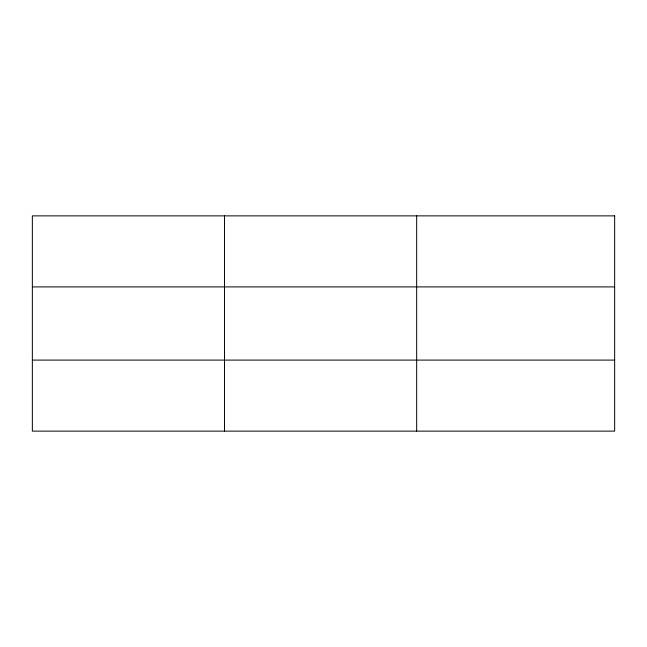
<?xml version="1.0" encoding="UTF-8"?>
<svg xmlns="http://www.w3.org/2000/svg" width="647" height="647" viewBox="0 0 647 647"><rect width="100%" height="100%" fill="white"/><g stroke="black" fill="none" stroke-linecap="round" stroke-linejoin="round"><path stroke-width="0.97" d="M224.509 215.872L224.509 431.128M416.668 215.872L416.668 431.128M32.35 286.904L614.65 286.904M32.35 360.096L614.65 360.096M614.65 215.872L614.65 431.128L32.35 431.128L32.35 215.872L614.65 215.872"/></g></svg>
